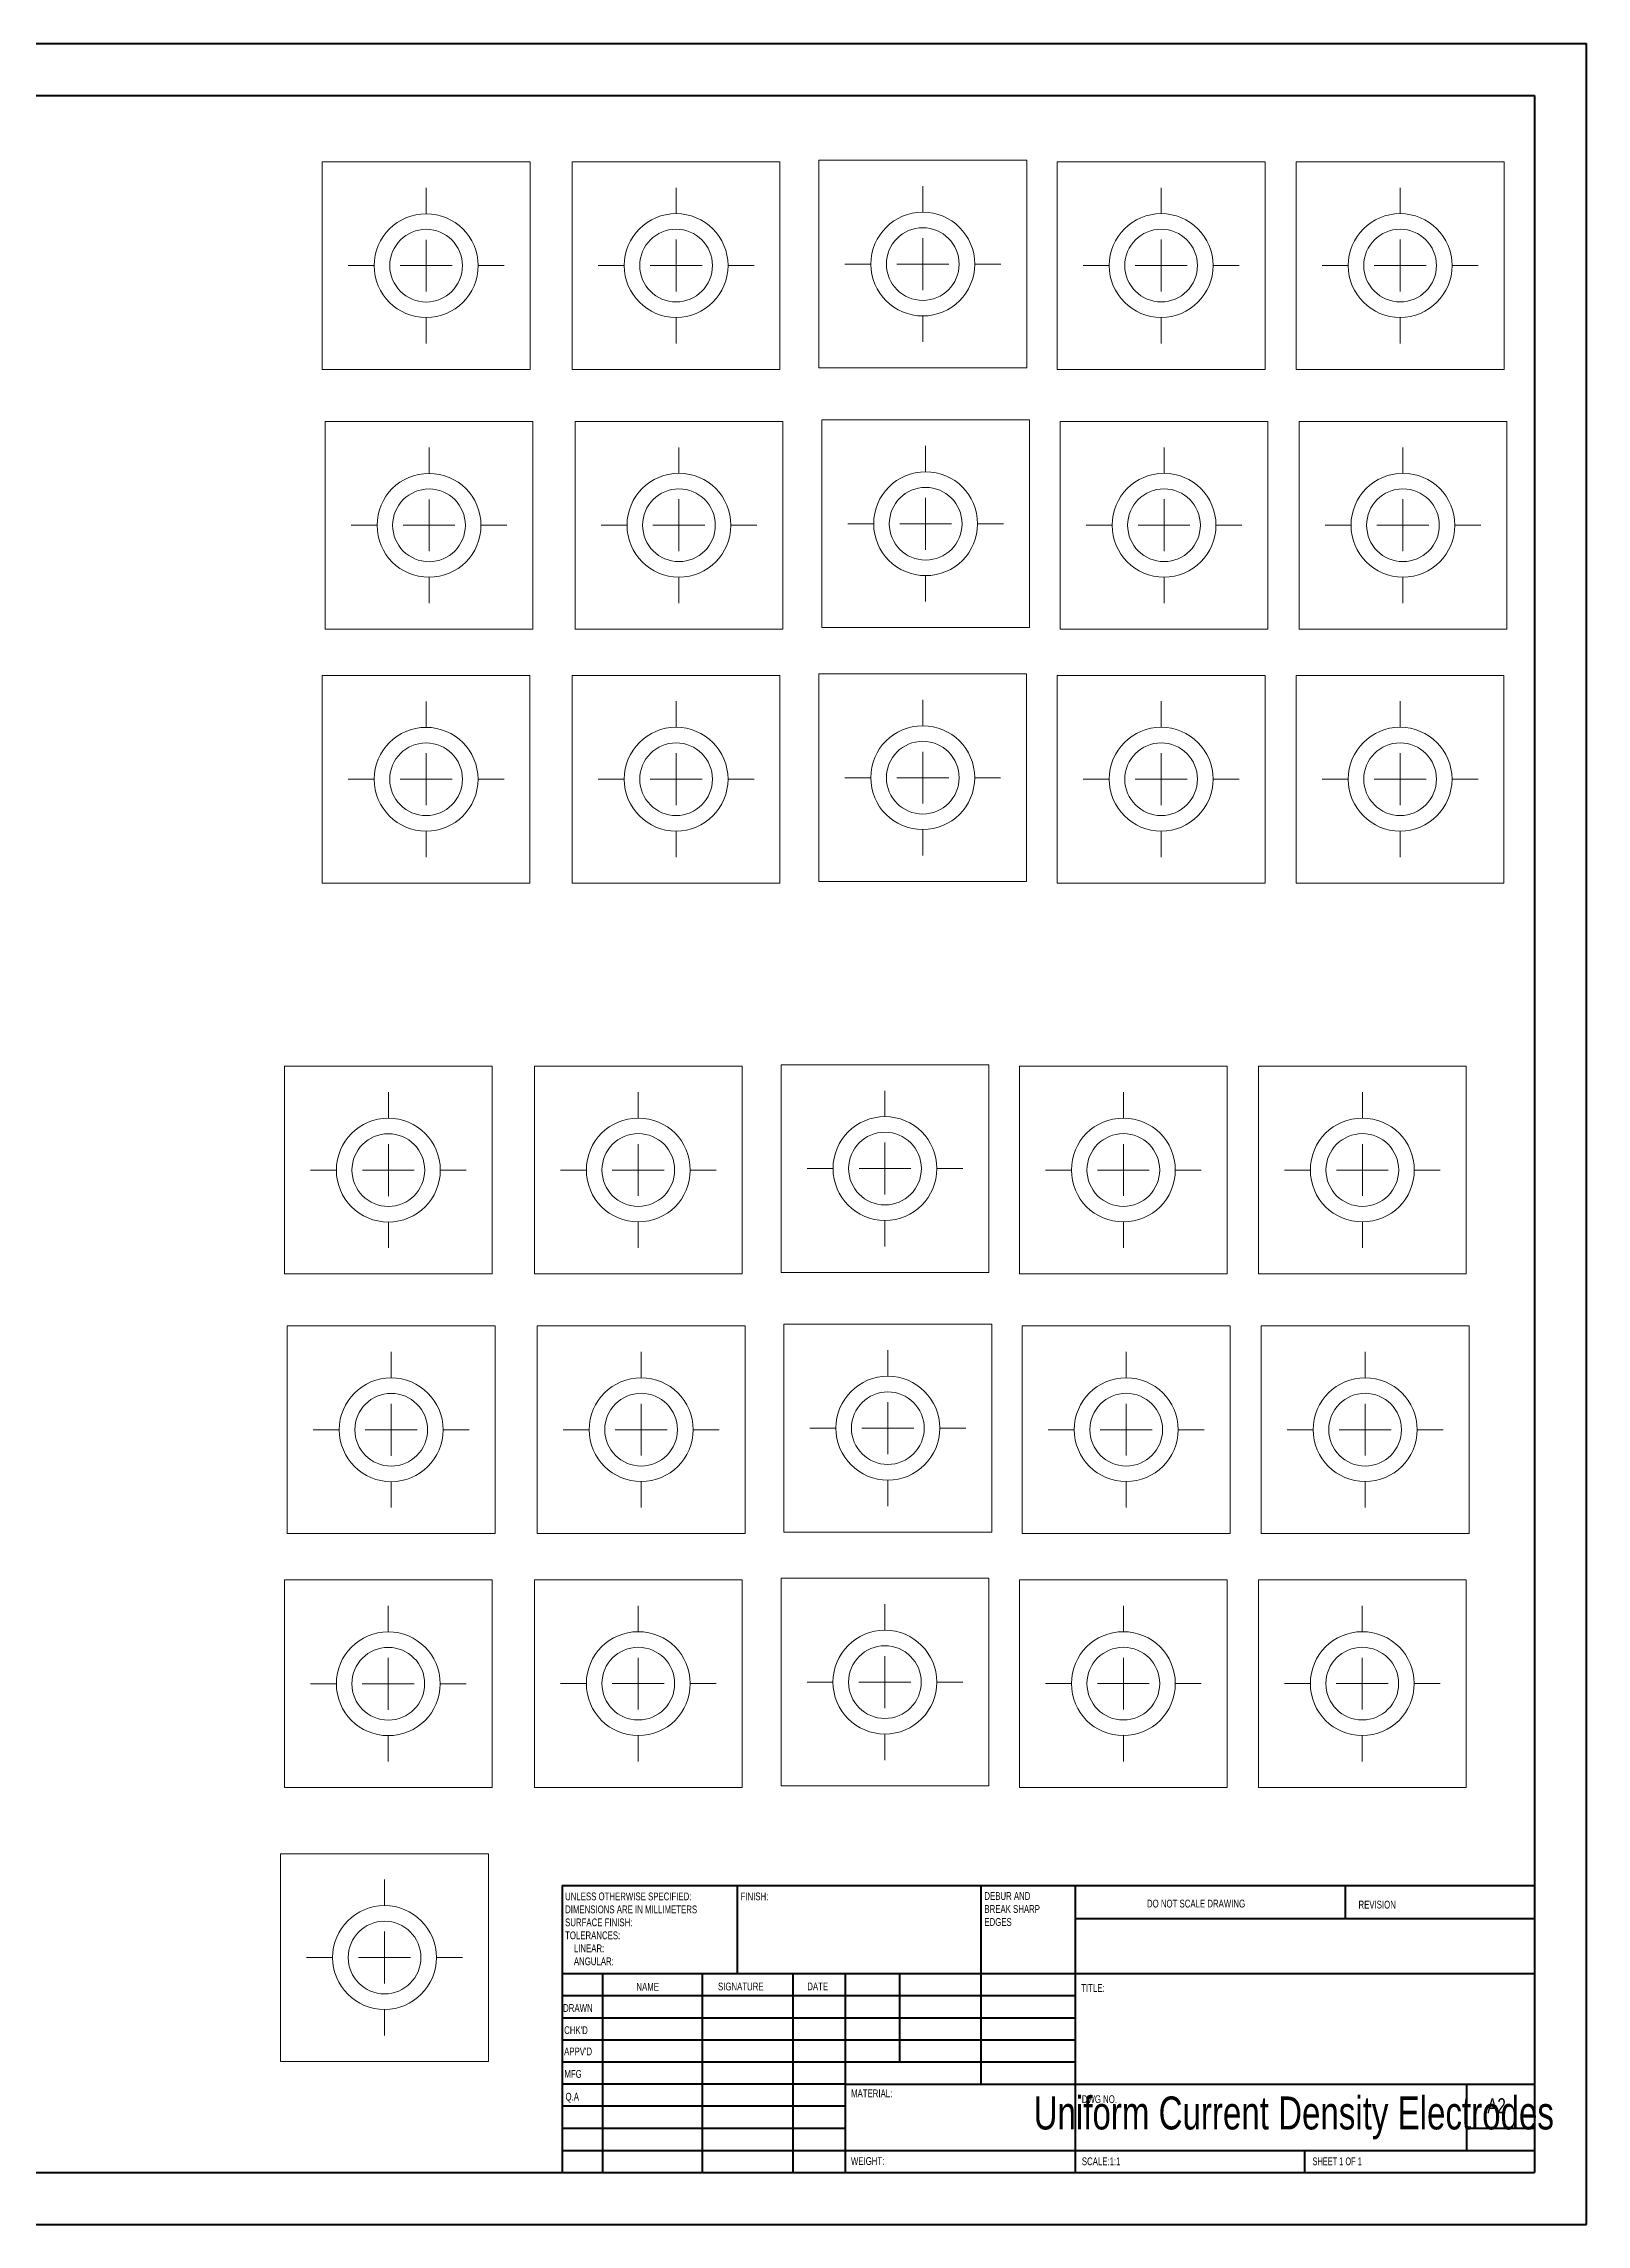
# Model space of a CAD drawing. Header units: millimetres. Extents: x 0 to 0.594, y 0 to 0.42.
# Drawn here: x 0.2971 to 0.5941, y 0.0002 to 0.4202 of the extents above; entities that cross this region are included whole.
import ezdxf

# ---------------------------------------------------------------- set-up
doc = ezdxf.new("R2010")
doc.units = ezdxf.units.MM
doc.styles.add('SLDTEXTSTYLE0', font='TXT', dxfattribs={"width": 0.75})
doc.styles.add('SLDTEXTSTYLE1', font='TXT', dxfattribs={"width": 0.6875})

# ---------------------------------------------------------------- blocks, each defined once
blk = doc.blocks.new('SW_NOTE_0')
at = {"color": 0, "linetype": 'Continuous', "lineweight": 0, "char_height": 0.0015, "attachment_point": 1, "style": 'SLDTEXTSTYLE0'}
for s, insert in [('DEBUR AND', (0, 0.00193)), ('BREAK SHARP', (0, -0.00057)), ('EDGES', (0, -0.00307))]:
    blk.add_mtext(s, dxfattribs=dict(at, insert=insert))
blk = doc.blocks.new('SW_NOTE_1')
at = {"color": 0, "linetype": 'Continuous', "lineweight": 0, "char_height": 0.0015, "attachment_point": 1, "style": 'SLDTEXTSTYLE0'}
for s, insert in [('UNLESS OTHERWISE SPECIFIED:', (0, 0.00193)), ('SURFACE FINISH:', (0, -0.00307)), ('DIMENSIONS ARE IN MILLIMETERS', (0, -0.00057)), ('TOLERANCES:', (0, -0.00557)), ('LINEAR:', (0.00169, -0.00807)), ('ANGULAR:', (0.00169, -0.01057))]:
    blk.add_mtext(s, dxfattribs=dict(at, insert=insert))
blk = doc.blocks.new('SW_CENTERMARKSYMBOL_35')
at = {"color": 0, "linetype": 'Continuous', "lineweight": 0}
for p, q in [((0, 0.01), (0, 0.015)), ((0, 0), (0, 0.005)), ((-0.01, 0), (-0.015, 0)), ((0, 0), (-0.005, 0)), ((0, 0), (0, -0.005)), ((0, 0), (0.005, 0)), ((0.01, 0), (0.015, 0)), ((0, -0.01), (0, -0.015))]:
    blk.add_line(p, q, dxfattribs=at)
blk = doc.blocks.new('SW_CENTERMARKSYMBOL_36')
at = {"color": 0, "linetype": 'Continuous', "lineweight": 0}
for p, q in [((0, 0.01), (0, 0.015)), ((0, 0), (0, 0.005)), ((-0.01, 0), (-0.015, 0)), ((0, 0), (-0.005, 0)), ((0, 0), (0, -0.005)), ((0, 0), (0.005, 0)), ((0.01, 0), (0.015, 0)), ((0, -0.01), (0, -0.015))]:
    blk.add_line(p, q, dxfattribs=at)
blk = doc.blocks.new('SW_CENTERMARKSYMBOL_37')
at = {"color": 0, "linetype": 'Continuous', "lineweight": 0}
for p, q in [((0, 0.01), (0, 0.015)), ((0, 0), (0, 0.005)), ((-0.01, 0), (-0.015, 0)), ((0, 0), (-0.005, 0)), ((0, 0), (0, -0.005)), ((0, 0), (0.005, 0)), ((0.01, 0), (0.015, 0)), ((0, -0.01), (0, -0.015))]:
    blk.add_line(p, q, dxfattribs=at)
blk = doc.blocks.new('SW_CENTERMARKSYMBOL_38')
at = {"color": 0, "linetype": 'Continuous', "lineweight": 0}
for p, q in [((0, 0.01), (0, 0.015)), ((0, 0), (0, 0.005)), ((-0.01, 0), (-0.015, 0)), ((0, 0), (-0.005, 0)), ((0, 0), (0, -0.005)), ((0, 0), (0.005, 0)), ((0.01, 0), (0.015, 0)), ((0, -0.01), (0, -0.015))]:
    blk.add_line(p, q, dxfattribs=at)
blk = doc.blocks.new('SW_CENTERMARKSYMBOL_39')
at = {"color": 0, "linetype": 'Continuous', "lineweight": 0}
for p, q in [((0, 0.01), (0, 0.015)), ((0, 0), (0, 0.005)), ((-0.01, 0), (-0.015, 0)), ((0, 0), (-0.005, 0)), ((0, 0), (0, -0.005)), ((0, 0), (0.005, 0)), ((0.01, 0), (0.015, 0)), ((0, -0.01), (0, -0.015))]:
    blk.add_line(p, q, dxfattribs=at)
blk = doc.blocks.new('SW_CENTERMARKSYMBOL_40')
at = {"color": 0, "linetype": 'Continuous', "lineweight": 0}
for p, q in [((0, 0.01), (0, 0.015)), ((0, 0), (0, 0.005)), ((-0.01, 0), (-0.015, 0)), ((0, 0), (-0.005, 0)), ((0, 0), (0, -0.005)), ((0, 0), (0.005, 0)), ((0.01, 0), (0.015, 0)), ((0, -0.01), (0, -0.015))]:
    blk.add_line(p, q, dxfattribs=at)
blk = doc.blocks.new('SW_CENTERMARKSYMBOL_41')
at = {"color": 0, "linetype": 'Continuous', "lineweight": 0}
for p, q in [((0, 0.01), (0, 0.015)), ((0, 0), (0, 0.005)), ((-0.01, 0), (-0.015, 0)), ((0, 0), (-0.005, 0)), ((0, 0), (0, -0.005)), ((0, 0), (0.005, 0)), ((0.01, 0), (0.015, 0)), ((0, -0.01), (0, -0.015))]:
    blk.add_line(p, q, dxfattribs=at)
blk = doc.blocks.new('SW_CENTERMARKSYMBOL_42')
at = {"color": 0, "linetype": 'Continuous', "lineweight": 0}
for p, q in [((0, 0.01), (0, 0.015)), ((0, 0), (0, 0.005)), ((-0.01, 0), (-0.015, 0)), ((0, 0), (-0.005, 0)), ((0, 0), (0, -0.005)), ((0, 0), (0.005, 0)), ((0.01, 0), (0.015, 0)), ((0, -0.01), (0, -0.015))]:
    blk.add_line(p, q, dxfattribs=at)
blk = doc.blocks.new('SW_CENTERMARKSYMBOL_43')
at = {"color": 0, "linetype": 'Continuous', "lineweight": 0}
for p, q in [((0, 0.01), (0, 0.015)), ((0, 0), (0, 0.005)), ((-0.01, 0), (-0.015, 0)), ((0, 0), (-0.005, 0)), ((0, 0), (0, -0.005)), ((0, 0), (0.005, 0)), ((0.01, 0), (0.015, 0)), ((0, -0.01), (0, -0.015))]:
    blk.add_line(p, q, dxfattribs=at)
blk = doc.blocks.new('SW_CENTERMARKSYMBOL_44')
at = {"color": 0, "linetype": 'Continuous', "lineweight": 0}
for p, q in [((0, 0.01), (0, 0.015)), ((0, 0), (0, 0.005)), ((-0.01, 0), (-0.015, 0)), ((0, 0), (-0.005, 0)), ((0, 0), (0, -0.005)), ((0, 0), (0.005, 0)), ((0.01, 0), (0.015, 0)), ((0, -0.01), (0, -0.015))]:
    blk.add_line(p, q, dxfattribs=at)
blk = doc.blocks.new('SW_CENTERMARKSYMBOL_45')
at = {"color": 0, "linetype": 'Continuous', "lineweight": 0}
for p, q in [((0, 0.01), (0, 0.015)), ((0, 0), (0, 0.005)), ((-0.01, 0), (-0.015, 0)), ((0, 0), (-0.005, 0)), ((0, 0), (0, -0.005)), ((0, 0), (0.005, 0)), ((0.01, 0), (0.015, 0)), ((0, -0.01), (0, -0.015))]:
    blk.add_line(p, q, dxfattribs=at)
blk = doc.blocks.new('SW_CENTERMARKSYMBOL_46')
at = {"color": 0, "linetype": 'Continuous', "lineweight": 0}
for p, q in [((0, 0.01), (0, 0.015)), ((0, 0), (0, 0.005)), ((-0.01, 0), (-0.015, 0)), ((0, 0), (-0.005, 0)), ((0, 0), (0, -0.005)), ((0, 0), (0.005, 0)), ((0.01, 0), (0.015, 0)), ((0, -0.01), (0, -0.015))]:
    blk.add_line(p, q, dxfattribs=at)
blk = doc.blocks.new('SW_CENTERMARKSYMBOL_47')
at = {"color": 0, "linetype": 'Continuous', "lineweight": 0}
for p, q in [((0, 0.01), (0, 0.015)), ((0, 0), (0, 0.005)), ((-0.01, 0), (-0.015, 0)), ((0, 0), (-0.005, 0)), ((0, 0), (0, -0.005)), ((0, 0), (0.005, 0)), ((0.01, 0), (0.015, 0)), ((0, -0.01), (0, -0.015))]:
    blk.add_line(p, q, dxfattribs=at)
blk = doc.blocks.new('SW_CENTERMARKSYMBOL_48')
at = {"color": 0, "linetype": 'Continuous', "lineweight": 0}
for p, q in [((0, 0.01), (0, 0.015)), ((0, 0), (0, 0.005)), ((-0.01, 0), (-0.015, 0)), ((0, 0), (-0.005, 0)), ((0, 0), (0, -0.005)), ((0, 0), (0.005, 0)), ((0.01, 0), (0.015, 0)), ((0, -0.01), (0, -0.015))]:
    blk.add_line(p, q, dxfattribs=at)
blk = doc.blocks.new('SW_CENTERMARKSYMBOL_49')
at = {"color": 0, "linetype": 'Continuous', "lineweight": 0}
for p, q in [((0, 0.01), (0, 0.015)), ((0, 0), (0, 0.005)), ((-0.01, 0), (-0.015, 0)), ((0, 0), (-0.005, 0)), ((0, 0), (0, -0.005)), ((0, 0), (0.005, 0)), ((0.01, 0), (0.015, 0)), ((0, -0.01), (0, -0.015))]:
    blk.add_line(p, q, dxfattribs=at)
blk = doc.blocks.new('SW_CENTERMARKSYMBOL_50')
at = {"color": 0, "linetype": 'Continuous', "lineweight": 0}
for p, q in [((0, 0.01), (0, 0.015)), ((0, 0), (0, 0.005)), ((-0.01, 0), (-0.015, 0)), ((0, 0), (-0.005, 0)), ((0, 0), (0, -0.005)), ((0, 0), (0.005, 0)), ((0.01, 0), (0.015, 0)), ((0, -0.01), (0, -0.015))]:
    blk.add_line(p, q, dxfattribs=at)
blk = doc.blocks.new('SW_CENTERMARKSYMBOL_51')
at = {"color": 0, "linetype": 'Continuous', "lineweight": 0}
for p, q in [((0, 0.01), (0, 0.015)), ((0, 0), (0, 0.005)), ((-0.01, 0), (-0.015, 0)), ((0, 0), (-0.005, 0)), ((0, 0), (0, -0.005)), ((0, 0), (0.005, 0)), ((0.01, 0), (0.015, 0)), ((0, -0.01), (0, -0.015))]:
    blk.add_line(p, q, dxfattribs=at)
blk = doc.blocks.new('SW_CENTERMARKSYMBOL_52')
at = {"color": 0, "linetype": 'Continuous', "lineweight": 0}
for p, q in [((0, 0.01), (0, 0.015)), ((0, 0), (0, 0.005)), ((-0.01, 0), (-0.015, 0)), ((0, 0), (-0.005, 0)), ((0, 0), (0, -0.005)), ((0, 0), (0.005, 0)), ((0.01, 0), (0.015, 0)), ((0, -0.01), (0, -0.015))]:
    blk.add_line(p, q, dxfattribs=at)
blk = doc.blocks.new('SW_CENTERMARKSYMBOL_53')
at = {"color": 0, "linetype": 'Continuous', "lineweight": 0}
for p, q in [((0, 0.01), (0, 0.015)), ((0, 0), (0, 0.005)), ((-0.01, 0), (-0.015, 0)), ((0, 0), (-0.005, 0)), ((0, 0), (0, -0.005)), ((0, 0), (0.005, 0)), ((0.01, 0), (0.015, 0)), ((0, -0.01), (0, -0.015))]:
    blk.add_line(p, q, dxfattribs=at)
blk = doc.blocks.new('SW_CENTERMARKSYMBOL_54')
at = {"color": 0, "linetype": 'Continuous', "lineweight": 0}
for p, q in [((0, 0.01), (0, 0.015)), ((0, 0), (0, 0.005)), ((-0.01, 0), (-0.015, 0)), ((0, 0), (-0.005, 0)), ((0, 0), (0, -0.005)), ((0, 0), (0.005, 0)), ((0.01, 0), (0.015, 0)), ((0, -0.01), (0, -0.015))]:
    blk.add_line(p, q, dxfattribs=at)
blk = doc.blocks.new('SW_CENTERMARKSYMBOL_55')
at = {"color": 0, "linetype": 'Continuous', "lineweight": 0}
for p, q in [((0, 0.01), (0, 0.015)), ((0, 0), (0, 0.005)), ((-0.01, 0), (-0.015, 0)), ((0, 0), (-0.005, 0)), ((0, 0), (0, -0.005)), ((0, 0), (0.005, 0)), ((0.01, 0), (0.015, 0)), ((0, -0.01), (0, -0.015))]:
    blk.add_line(p, q, dxfattribs=at)
blk = doc.blocks.new('SW_CENTERMARKSYMBOL_56')
at = {"color": 0, "linetype": 'Continuous', "lineweight": 0}
for p, q in [((0, 0.01), (0, 0.015)), ((0, 0), (0, 0.005)), ((-0.01, 0), (-0.015, 0)), ((0, 0), (-0.005, 0)), ((0, 0), (0, -0.005)), ((0, 0), (0.005, 0)), ((0.01, 0), (0.015, 0)), ((0, -0.01), (0, -0.015))]:
    blk.add_line(p, q, dxfattribs=at)
blk = doc.blocks.new('SW_CENTERMARKSYMBOL_57')
at = {"color": 0, "linetype": 'Continuous', "lineweight": 0}
for p, q in [((0, 0.01), (0, 0.015)), ((0, 0), (0, 0.005)), ((-0.01, 0), (-0.015, 0)), ((0, 0), (-0.005, 0)), ((0, 0), (0, -0.005)), ((0, 0), (0.005, 0)), ((0.01, 0), (0.015, 0)), ((0, -0.01), (0, -0.015))]:
    blk.add_line(p, q, dxfattribs=at)
blk = doc.blocks.new('SW_CENTERMARKSYMBOL_58')
at = {"color": 0, "linetype": 'Continuous', "lineweight": 0}
for p, q in [((0, 0.01), (0, 0.015)), ((0, 0), (0, 0.005)), ((-0.01, 0), (-0.015, 0)), ((0, 0), (-0.005, 0)), ((0, 0), (0, -0.005)), ((0, 0), (0.005, 0)), ((0.01, 0), (0.015, 0)), ((0, -0.01), (0, -0.015))]:
    blk.add_line(p, q, dxfattribs=at)
blk = doc.blocks.new('SW_CENTERMARKSYMBOL_59')
at = {"color": 0, "linetype": 'Continuous', "lineweight": 0}
for p, q in [((0, 0.01), (0, 0.015)), ((0, 0), (0, 0.005)), ((-0.01, 0), (-0.015, 0)), ((0, 0), (-0.005, 0)), ((0, 0), (0, -0.005)), ((0, 0), (0.005, 0)), ((0.01, 0), (0.015, 0)), ((0, -0.01), (0, -0.015))]:
    blk.add_line(p, q, dxfattribs=at)
blk = doc.blocks.new('SW_CENTERMARKSYMBOL_60')
at = {"color": 0, "linetype": 'Continuous', "lineweight": 0}
for p, q in [((0, 0.01), (0, 0.015)), ((0, 0), (0, 0.005)), ((-0.01, 0), (-0.015, 0)), ((0, 0), (-0.005, 0)), ((0, 0), (0, -0.005)), ((0, 0), (0.005, 0)), ((0.01, 0), (0.015, 0)), ((0, -0.01), (0, -0.015))]:
    blk.add_line(p, q, dxfattribs=at)
blk = doc.blocks.new('SW_CENTERMARKSYMBOL_61')
at = {"color": 0, "linetype": 'Continuous', "lineweight": 0}
for p, q in [((0, 0.01), (0, 0.015)), ((0, 0), (0, 0.005)), ((-0.01, 0), (-0.015, 0)), ((0, 0), (-0.005, 0)), ((0, 0), (0, -0.005)), ((0, 0), (0.005, 0)), ((0.01, 0), (0.015, 0)), ((0, -0.01), (0, -0.015))]:
    blk.add_line(p, q, dxfattribs=at)
blk = doc.blocks.new('SW_CENTERMARKSYMBOL_62')
at = {"color": 0, "linetype": 'Continuous', "lineweight": 0}
for p, q in [((0, 0.01), (0, 0.015)), ((0, 0), (0, 0.005)), ((-0.01, 0), (-0.015, 0)), ((0, 0), (-0.005, 0)), ((0, 0), (0, -0.005)), ((0, 0), (0.005, 0)), ((0.01, 0), (0.015, 0)), ((0, -0.01), (0, -0.015))]:
    blk.add_line(p, q, dxfattribs=at)
blk = doc.blocks.new('SW_CENTERMARKSYMBOL_63')
at = {"color": 0, "linetype": 'Continuous', "lineweight": 0}
for p, q in [((0, 0.01), (0, 0.015)), ((0, 0), (0, 0.005)), ((-0.01, 0), (-0.015, 0)), ((0, 0), (-0.005, 0)), ((0, 0), (0, -0.005)), ((0, 0), (0.005, 0)), ((0.01, 0), (0.015, 0)), ((0, -0.01), (0, -0.015))]:
    blk.add_line(p, q, dxfattribs=at)
blk = doc.blocks.new('SW_CENTERMARKSYMBOL_64')
at = {"color": 0, "linetype": 'Continuous', "lineweight": 0}
for p, q in [((0, 0.01), (0, 0.015)), ((0, 0), (0, 0.005)), ((-0.01, 0), (-0.015, 0)), ((0, 0), (-0.005, 0)), ((0, 0), (0, -0.005)), ((0, 0), (0.005, 0)), ((0.01, 0), (0.015, 0)), ((0, -0.01), (0, -0.015))]:
    blk.add_line(p, q, dxfattribs=at)
blk = doc.blocks.new('SW_CENTERMARKSYMBOL_65')
at = {"color": 0, "linetype": 'Continuous', "lineweight": 0}
for p, q in [((0, 0.01), (0, 0.015)), ((0, 0), (0, 0.005)), ((-0.01, 0), (-0.015, 0)), ((0, 0), (-0.005, 0)), ((0, 0), (0, -0.005)), ((0, 0), (0.005, 0)), ((0.01, 0), (0.015, 0)), ((0, -0.01), (0, -0.015))]:
    blk.add_line(p, q, dxfattribs=at)

msp = doc.modelspace()

# ---------------------------------------------------------------- linework, layer by layer
at = {"color": 7, "linetype": 'Continuous', "lineweight": 40}
for p, q in [((0.00008, 0.42021), (0.59408, 0.42021)), ((0.59408, 0.00021), (0.59408, 0.42021)), ((0.02508, 0.41021), (0.58408, 0.41021)), ((0.58408, 0.41021), (0.58408, 0.01021)), ((0.39688, 0.06546), (0.58408, 0.06546)), ((0.39688, 0.06546), (0.39688, 0.01021)), ((0.43068, 0.04846), (0.43068, 0.06546)), ((0.47748, 0.06546), (0.47748, 0.02721)), ((0.49568, 0.06546), (0.49568, 0.01021)), ((0.54768, 0.05909), (0.54768, 0.06546)), ((0.58408, 0.05909), (0.49568, 0.05909)), ((0.58408, 0.04846), (0.39688, 0.04846)), ((0.40468, 0.04846), (0.40468, 0.01021)), ((0.42387, 0.04846), (0.42387, 0.01021)), ((0.44128, 0.04846), (0.44128, 0.01021)), ((0.45148, 0.01021), (0.45148, 0.04846)), ((0.46188, 0.03146), (0.46188, 0.04846)), ((0.49568, 0.04421), (0.39688, 0.04421)), ((0.49568, 0.03996), (0.39688, 0.03996)), ((0.49568, 0.03571), (0.39688, 0.03571)), ((0.49568, 0.03146), (0.39688, 0.03146)), ((0.45148, 0.02721), (0.39688, 0.02721)), ((0.45148, 0.02721), (0.58408, 0.02721)), ((0.57108, 0.01446), (0.57108, 0.02721)), ((0.45148, 0.02296), (0.39688, 0.02296)), ((0.45148, 0.01871), (0.39688, 0.01871)), ((0.58408, 0.01871), (0.57108, 0.01871)), ((0.39688, 0.01446), (0.58408, 0.01446)), ((0.53988, 0.01021), (0.53988, 0.01446)), ((0.02508, 0.01021), (0.58408, 0.01021)), ((0.00008, 0.00021), (0.59408, 0.00021))]:
    msp.add_line(p, q, dxfattribs=at)
at = {"color": 7, "linetype": 'Continuous', "lineweight": 15}
for p, q in [((0.35072, 0.39745), (0.35072, 0.35745)), ((0.35072, 0.39745), (0.39072, 0.39745)), ((0.39072, 0.39745), (0.39072, 0.35745)), ((0.39884, 0.39747), (0.39884, 0.35747)), ((0.39884, 0.39747), (0.43884, 0.39747)), ((0.43884, 0.39747), (0.43884, 0.35747)), ((0.44633, 0.39776), (0.44633, 0.35776)), ((0.44633, 0.39776), (0.48633, 0.39776)), ((0.48633, 0.39776), (0.48633, 0.35776)), ((0.49222, 0.39747), (0.49222, 0.35747)), ((0.49222, 0.39747), (0.53222, 0.39747)), ((0.53222, 0.39747), (0.53222, 0.35747)), ((0.53823, 0.39747), (0.53823, 0.35747)), ((0.53823, 0.39747), (0.57823, 0.39747)), ((0.57823, 0.39747), (0.57823, 0.35747)), ((0.35072, 0.35745), (0.39072, 0.35745)), ((0.39884, 0.35747), (0.43884, 0.35747)), ((0.44633, 0.35776), (0.48633, 0.35776)), ((0.49222, 0.35747), (0.53222, 0.35747)), ((0.53823, 0.35747), (0.57823, 0.35747)), ((0.35127, 0.34744), (0.35127, 0.30744)), ((0.35127, 0.34744), (0.39127, 0.34744)), ((0.39127, 0.34744), (0.39127, 0.30744)), ((0.39939, 0.34746), (0.39939, 0.30746)), ((0.39939, 0.34746), (0.43939, 0.34746)), ((0.43939, 0.34746), (0.43939, 0.30746)), ((0.44688, 0.34775), (0.44688, 0.30775)), ((0.44688, 0.34775), (0.48688, 0.34775)), ((0.48688, 0.34775), (0.48688, 0.30775)), ((0.49277, 0.34746), (0.49277, 0.30746)), ((0.49277, 0.34746), (0.53277, 0.34746)), ((0.53277, 0.34746), (0.53277, 0.30746)), ((0.53877, 0.34746), (0.53877, 0.30746)), ((0.53877, 0.34746), (0.57877, 0.34746)), ((0.57877, 0.34746), (0.57877, 0.30746)), ((0.35127, 0.30744), (0.39127, 0.30744)), ((0.39939, 0.30746), (0.43939, 0.30746)), ((0.44688, 0.30775), (0.48688, 0.30775)), ((0.49277, 0.30746), (0.53277, 0.30746)), ((0.53877, 0.30746), (0.57877, 0.30746)), ((0.35071, 0.29853), (0.35071, 0.25853)), ((0.35071, 0.29853), (0.39071, 0.29853)), ((0.39071, 0.29853), (0.39071, 0.25853)), ((0.39884, 0.29855), (0.39884, 0.25855)), ((0.39884, 0.29855), (0.43884, 0.29855)), ((0.43884, 0.29855), (0.43884, 0.25855)), ((0.44632, 0.29884), (0.44632, 0.25884)), ((0.44632, 0.29884), (0.48632, 0.29884)), ((0.48632, 0.29884), (0.48632, 0.25884)), ((0.49222, 0.29855), (0.49222, 0.25855)), ((0.49222, 0.29855), (0.53222, 0.29855)), ((0.53222, 0.29855), (0.53222, 0.25855)), ((0.53822, 0.29855), (0.53822, 0.25855)), ((0.53822, 0.29855), (0.57822, 0.29855)), ((0.57822, 0.29855), (0.57822, 0.25855)), ((0.35071, 0.25853), (0.39071, 0.25853)), ((0.39884, 0.25855), (0.43884, 0.25855)), ((0.44632, 0.25884), (0.48632, 0.25884)), ((0.49222, 0.25855), (0.53222, 0.25855)), ((0.53822, 0.25855), (0.57822, 0.25855)), ((0.34344, 0.22326), (0.34344, 0.18326)), ((0.34344, 0.22326), (0.38344, 0.22326)), ((0.38344, 0.22326), (0.38344, 0.18326)), ((0.39156, 0.22328), (0.39156, 0.18328)), ((0.39156, 0.22328), (0.43156, 0.22328)), ((0.43156, 0.22328), (0.43156, 0.18328)), ((0.43905, 0.22356), (0.43905, 0.18356)), ((0.43905, 0.22356), (0.47905, 0.22356)), ((0.47905, 0.22356), (0.47905, 0.18356)), ((0.48494, 0.22328), (0.48494, 0.18328)), ((0.48494, 0.22328), (0.52494, 0.22328)), ((0.52494, 0.22328), (0.52494, 0.18328)), ((0.53095, 0.22328), (0.53095, 0.18328)), ((0.53095, 0.22328), (0.57095, 0.22328)), ((0.57095, 0.22328), (0.57095, 0.18328)), ((0.34344, 0.18326), (0.38344, 0.18326)), ((0.39156, 0.18328), (0.43156, 0.18328)), ((0.43905, 0.18356), (0.47905, 0.18356)), ((0.48494, 0.18328), (0.52494, 0.18328)), ((0.53095, 0.18328), (0.57095, 0.18328)), ((0.34399, 0.17325), (0.34399, 0.13325)), ((0.34399, 0.17325), (0.38399, 0.17325)), ((0.38399, 0.17325), (0.38399, 0.13325)), ((0.39211, 0.17327), (0.39211, 0.13327)), ((0.39211, 0.17327), (0.43211, 0.17327)), ((0.43211, 0.17327), (0.43211, 0.13327)), ((0.4396, 0.17356), (0.4396, 0.13356)), ((0.4396, 0.17356), (0.4796, 0.17356)), ((0.4796, 0.17356), (0.4796, 0.13356)), ((0.48549, 0.17327), (0.48549, 0.13327)), ((0.48549, 0.17327), (0.52549, 0.17327)), ((0.52549, 0.17327), (0.52549, 0.13327)), ((0.53149, 0.17327), (0.53149, 0.13327)), ((0.53149, 0.17327), (0.57149, 0.17327)), ((0.57149, 0.17327), (0.57149, 0.13327)), ((0.34399, 0.13325), (0.38399, 0.13325)), ((0.39211, 0.13327), (0.43211, 0.13327)), ((0.4396, 0.13356), (0.4796, 0.13356)), ((0.48549, 0.13327), (0.52549, 0.13327)), ((0.53149, 0.13327), (0.57149, 0.13327)), ((0.34343, 0.12434), (0.34343, 0.08434)), ((0.34343, 0.12434), (0.38343, 0.12434)), ((0.38343, 0.12434), (0.38343, 0.08434)), ((0.39156, 0.12436), (0.39156, 0.08436)), ((0.39156, 0.12436), (0.43156, 0.12436)), ((0.43156, 0.12436), (0.43156, 0.08436)), ((0.43904, 0.12465), (0.43904, 0.08465)), ((0.43904, 0.12465), (0.47904, 0.12465)), ((0.47904, 0.12465), (0.47904, 0.08465)), ((0.48494, 0.12436), (0.48494, 0.08436)), ((0.48494, 0.12436), (0.52494, 0.12436)), ((0.52494, 0.12436), (0.52494, 0.08436)), ((0.53094, 0.12436), (0.53094, 0.08436)), ((0.53094, 0.12436), (0.57094, 0.12436)), ((0.57094, 0.12436), (0.57094, 0.08436)), ((0.34343, 0.08434), (0.38343, 0.08434)), ((0.39156, 0.08436), (0.43156, 0.08436)), ((0.43904, 0.08465), (0.47904, 0.08465)), ((0.48494, 0.08436), (0.52494, 0.08436)), ((0.53094, 0.08436), (0.57094, 0.08436)), ((0.34271, 0.07161), (0.34271, 0.03161)), ((0.34271, 0.07161), (0.38271, 0.07161)), ((0.38271, 0.07161), (0.38271, 0.03161)), ((0.34271, 0.03161), (0.38271, 0.03161))]:
    msp.add_line(p, q, dxfattribs=at)
for centre, radius in [((0.37072, 0.37745), 0.01), ((0.41884, 0.37747), 0.01), ((0.46633, 0.37776), 0.01), ((0.51222, 0.37747), 0.01), ((0.55823, 0.37747), 0.01), ((0.37072, 0.37745), 0.007), ((0.41884, 0.37747), 0.007), ((0.46633, 0.37776), 0.007), ((0.51222, 0.37747), 0.007), ((0.55823, 0.37747), 0.007), ((0.37127, 0.32744), 0.01), ((0.41939, 0.32746), 0.01), ((0.46688, 0.32775), 0.01), ((0.51277, 0.32746), 0.01), ((0.55877, 0.32746), 0.01), ((0.37127, 0.32744), 0.007), ((0.41939, 0.32746), 0.007), ((0.46688, 0.32775), 0.007), ((0.51277, 0.32746), 0.007), ((0.55877, 0.32746), 0.007), ((0.37071, 0.27853), 0.01), ((0.41884, 0.27855), 0.01), ((0.46632, 0.27884), 0.01), ((0.46632, 0.27884), 0.007), ((0.51222, 0.27855), 0.01), ((0.55822, 0.27855), 0.01), ((0.37071, 0.27853), 0.007), ((0.41884, 0.27855), 0.007), ((0.51222, 0.27855), 0.007), ((0.55822, 0.27855), 0.007), ((0.36344, 0.20326), 0.01), ((0.36344, 0.20326), 0.007), ((0.41156, 0.20328), 0.01), ((0.41156, 0.20328), 0.007), ((0.45905, 0.20356), 0.01), ((0.45905, 0.20356), 0.007), ((0.50494, 0.20328), 0.01), ((0.50494, 0.20328), 0.007), ((0.55095, 0.20328), 0.01), ((0.55095, 0.20328), 0.007), ((0.36399, 0.15325), 0.01), ((0.36399, 0.15325), 0.007), ((0.41211, 0.15327), 0.01), ((0.41211, 0.15327), 0.007), ((0.4596, 0.15356), 0.01), ((0.4596, 0.15356), 0.007), ((0.50549, 0.15327), 0.01), ((0.50549, 0.15327), 0.007), ((0.55149, 0.15327), 0.01), ((0.55149, 0.15327), 0.007), ((0.36343, 0.10434), 0.01), ((0.41156, 0.10436), 0.01), ((0.45904, 0.10465), 0.01), ((0.50494, 0.10436), 0.01), ((0.55094, 0.10436), 0.01), ((0.36343, 0.10434), 0.007), ((0.41156, 0.10436), 0.007), ((0.45904, 0.10465), 0.007), ((0.50494, 0.10436), 0.007), ((0.55094, 0.10436), 0.007), ((0.36271, 0.05161), 0.01), ((0.36271, 0.05161), 0.007)]:
    msp.add_circle(centre, radius, dxfattribs=at)

# ---------------------------------------------------------------- block references
at = {"color": 7, "linetype": 'Continuous', "lineweight": 0}
for name, p in [('SW_CENTERMARKSYMBOL_35', (0.37072, 0.37745)), ('SW_CENTERMARKSYMBOL_36', (0.41884, 0.37747)), ('SW_CENTERMARKSYMBOL_37', (0.46633, 0.37776)), ('SW_CENTERMARKSYMBOL_38', (0.51222, 0.37747)), ('SW_CENTERMARKSYMBOL_39', (0.55823, 0.37747)), ('SW_CENTERMARKSYMBOL_40', (0.37127, 0.32744)), ('SW_CENTERMARKSYMBOL_41', (0.41939, 0.32746)), ('SW_CENTERMARKSYMBOL_42', (0.46688, 0.32775)), ('SW_CENTERMARKSYMBOL_43', (0.51277, 0.32746)), ('SW_CENTERMARKSYMBOL_44', (0.55877, 0.32746)), ('SW_CENTERMARKSYMBOL_45', (0.37071, 0.27853)), ('SW_CENTERMARKSYMBOL_46', (0.41884, 0.27855)), ('SW_CENTERMARKSYMBOL_47', (0.46632, 0.27884)), ('SW_CENTERMARKSYMBOL_48', (0.51222, 0.27855)), ('SW_CENTERMARKSYMBOL_49', (0.55822, 0.27855)), ('SW_CENTERMARKSYMBOL_52', (0.45905, 0.20356)), ('SW_CENTERMARKSYMBOL_50', (0.36344, 0.20326)), ('SW_CENTERMARKSYMBOL_51', (0.41156, 0.20328)), ('SW_CENTERMARKSYMBOL_53', (0.50494, 0.20328)), ('SW_CENTERMARKSYMBOL_54', (0.55095, 0.20328)), ('SW_CENTERMARKSYMBOL_55', (0.36399, 0.15325)), ('SW_CENTERMARKSYMBOL_56', (0.41211, 0.15327)), ('SW_CENTERMARKSYMBOL_57', (0.4596, 0.15356)), ('SW_CENTERMARKSYMBOL_58', (0.50549, 0.15327)), ('SW_CENTERMARKSYMBOL_59', (0.55149, 0.15327)), ('SW_CENTERMARKSYMBOL_60', (0.36343, 0.10434)), ('SW_CENTERMARKSYMBOL_61', (0.41156, 0.10436)), ('SW_CENTERMARKSYMBOL_62', (0.45904, 0.10465)), ('SW_CENTERMARKSYMBOL_63', (0.50494, 0.10436)), ('SW_CENTERMARKSYMBOL_64', (0.55094, 0.10436)), ('SW_CENTERMARKSYMBOL_65', (0.36271, 0.05161)), ('SW_NOTE_1', (0.39747, 0.0622)), ('SW_NOTE_0', (0.47819, 0.06228))]:
    msp.add_blockref(name, p, dxfattribs=at)

# ---------------------------------------------------------------- texts
for s, insert, char_height, attachment_point, style in [('FINISH:', (0.43125, 0.06413), 0.0015, 1, 'SLDTEXTSTYLE0'), ('DO NOT SCALE DRAWING', (0.50949, 0.06275), 0.0015, 1, 'SLDTEXTSTYLE0'), ('REVISION', (0.55021, 0.06255), 0.0015, 1, 'SLDTEXTSTYLE0'), ('NAME', (0.4112, 0.04672), 0.0015, 1, 'SLDTEXTSTYLE0'), ('SIGNATURE', (0.42691, 0.04678), 0.0015, 1, 'SLDTEXTSTYLE0'), ('DATE', (0.44409, 0.04679), 0.0015, 1, 'SLDTEXTSTYLE0'), ('TITLE:', (0.49684, 0.04649), 0.0015, 1, 'SLDTEXTSTYLE0'), ('DRAWN', (0.39709, 0.04264), 0.0015, 1, 'SLDTEXTSTYLE0'), ("CHK'D", (0.39729, 0.03837), 0.0015, 1, 'SLDTEXTSTYLE0'), ("APPV'D", (0.39728, 0.03428), 0.0015, 1, 'SLDTEXTSTYLE0'), ('MFG', (0.39733, 0.02995), 0.0015, 1, 'SLDTEXTSTYLE0'), ('Q.A', (0.39755, 0.02556), 0.0015, 1, 'SLDTEXTSTYLE0'), ('MATERIAL:', (0.45252, 0.0262), 0.0015, 1, 'SLDTEXTSTYLE0'), ('Uniform Current Density Electrodes', (0.53775, 0.02485), 0.00635, 2, 'SLDTEXTSTYLE0'), ('DWG NO.', (0.49695, 0.02508), 0.0015, 1, 'SLDTEXTSTYLE0'), ('A2', (0.575, 0.02452), 0.00291, 1, 'SLDTEXTSTYLE0'), ('WEIGHT:', (0.4525, 0.01316), 0.001499, 1, 'SLDTEXTSTYLE0'), ('SCALE:1:1', (0.49695, 0.01311), 0.0015, 1, 'SLDTEXTSTYLE0'), ('SHEET 1 OF 1', (0.54136, 0.01311), 0.0015, 1, 'SLDTEXTSTYLE1')]:
    msp.add_mtext(s, dxfattribs=dict(at, insert=insert, char_height=char_height, attachment_point=attachment_point, style=style))

doc.saveas('drawing.dxf')
